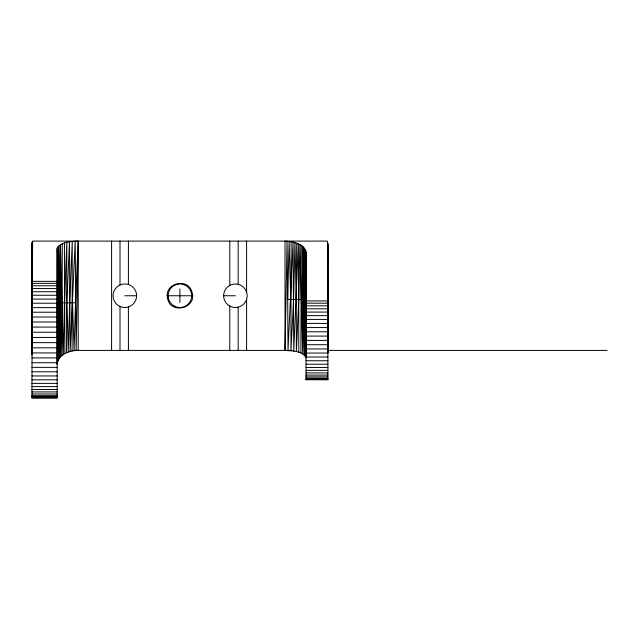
<?xml version="1.0" encoding="UTF-8"?>
<svg xmlns="http://www.w3.org/2000/svg" width="639" height="639" viewBox="0 0 639 639"><rect width="100%" height="100%" fill="white"/><g stroke="black" fill="none" stroke-linecap="round" stroke-linejoin="round"><path stroke-width="0.96" d="M57.27 363.12L57.39 247.708C61.983 241.454 71.145 241.582 78.19 241.103L78.19 350.404C69.547 350.308 57.885 354.517 57.175 364.502L57.175 248.811L57.39 247.708L58.772 359.102L59.076 245.608L61.943 355.556L62.302 243.763M58.077 360.404L58.021 246.638L59.651 357.856L60.505 244.641L63.325 354.533L64.451 302.798L66.831 242.325L66.512 352.776M300.897 353.008L301.265 245.312L293.061 241.981L285.018 241.103L285.018 350.404C291.975 351.051 302.782 350.452 306.033 357.96L305.634 250.36L303.549 247.181L301.265 245.312M305.13 249.266L305.186 355.835L303.549 247.181L302.694 353.878L299.875 244.473L298.756 299.531L298.78 352.249M306.033 379.734L327.895 379.798L327.895 244.785L327.216 241.103L32.629 241.103L31.95 354.909L32.27 336.753M305.25 299.531L305.634 250.36L305.817 356.889L304.436 248.204L304.132 354.821L302.75 299.531L302.495 246.215M327.767 296.959L327.895 352.824L327.895 244.785M305.929 251.478L305.865 299.531L287.694 299.531L287.079 241.159L285.018 350.404M57.957 302.798L57.574 361.746L57.342 302.798L75.514 302.798L78.19 241.103L76.129 350.468L75.202 241.183L70.146 351.474L69.459 241.798L66.919 302.798L68.285 352.065L69.619 302.798L72.271 241.414L72.087 351.011M290.705 299.531L289.116 241.326L287.694 299.531L288.005 350.476L293.061 241.981L293.748 351.083L298.349 243.715L298.756 299.531L296.376 351.602L296.288 299.531L294.922 242.461L293.589 299.531L290.937 350.707L291.12 241.598M296.288 299.531L296.696 243.044M327.488 267.493L327.727 242.932L327.815 352.009M75.514 302.798L74.092 350.675L72.503 302.798M57.175 248.811L57.175 397.897L31.95 397.897L32.254 241.917L32.27 243.89M168.313 297.814L167.538 298.141C170.126 314.971 197.435 308.349 192.019 292.199C188.353 277.15 163.903 283.077 167.538 298.141L168.361 298.046M31.95 281.352L57.175 281.352M31.95 283.349L57.175 283.349M31.95 285.761L57.175 285.761M31.95 288.564L57.175 288.564M31.95 291.735L57.175 291.735M31.95 295.258L57.175 295.258M124.829 295.753L136.634 295.753A11.774 11.774 0 0 0 118.95 285.561A11.774 11.774 0 0 0 118.95 305.945A11.774 11.774 0 0 0 136.602 295.753M167.122 295.753L192.786 295.753M223.506 295.753L235.392 295.753M31.95 299.092L57.175 299.092M306.033 300.913L327.895 300.913M31.95 303.221L57.175 303.221M306.033 303.182L327.895 303.182M306.033 305.817L327.895 305.817M31.95 307.615L57.175 307.615M306.033 308.797L327.895 308.797M306.033 312.08L327.895 312.08M31.95 312.223L57.175 312.223M306.033 315.634L327.895 315.634M31.95 317.032L57.175 317.032M306.033 319.42L327.895 319.42M31.95 321.992L57.175 321.992M306.033 323.406L327.895 323.406M31.95 327.08L57.175 327.08M306.033 327.543L327.895 327.543M306.033 331.785L327.895 331.785M31.95 332.24L57.175 332.24M306.033 336.098L327.895 336.098M31.95 337.44L57.175 337.44M306.033 340.419L327.895 340.419M31.95 342.648L57.175 342.648M306.033 344.717L327.895 344.717M31.95 347.816L57.175 347.816M306.033 348.942L327.895 348.942M72.247 350.404L291.887 350.404M327.575 350.404L607.05 350.404M31.95 352.912L57.175 352.912M306.033 353.055L327.895 353.055M306.033 357.001L327.895 357.001M31.95 357.896L57.175 357.896M306.033 360.739L327.895 360.739M31.95 362.72L57.175 362.72M306.033 364.238L327.895 364.238M31.95 367.369L57.175 367.369M306.033 367.457L327.895 367.457M306.033 370.364L327.895 370.364M31.95 371.786L57.175 371.786M306.033 372.92L327.895 372.92M306.033 375.109L327.895 375.109M31.95 375.948L57.175 375.948M306.033 376.898L327.895 376.898M306.033 378.28L327.895 378.28M306.033 379.223L327.895 379.223M306.033 379.422L327.895 379.422M31.95 379.83L57.175 379.83M31.95 383.392L57.175 383.392M31.95 386.611L57.175 386.611M31.95 389.463L57.175 389.463M31.95 391.931L57.175 391.931M31.95 393.991L57.175 393.991M31.95 395.629L57.175 395.629M31.95 396.827L57.175 396.827M31.95 397.162L57.175 397.162M31.95 397.586L57.175 397.586M31.95 397.754L57.175 397.754M327.488 336.41L327.591 351.202M64.858 353.599L64.427 242.988M60.449 302.798L60.713 356.666M31.95 243.571L32.078 298.006M179.894 289.028L179.91 302.471M32.022 242.74L32.118 352.648M306.033 252.605L306.033 379.798M246.598 241.103L246.598 292.135M246.598 299.371L246.598 350.404M238.187 241.103L238.187 284.315M238.187 307.183L238.187 350.404M229.784 241.103L229.784 285.409M229.784 306.097L229.784 350.404M128.407 241.103L128.407 284.539M128.407 306.968L128.407 350.404M120.004 241.103L120.004 285.018M120.004 306.488L120.004 350.404M111.593 241.103L111.593 350.404M229.513 305.945A11.774 11.774 0 0 0 247.165 295.753A11.774 11.774 0 0 0 229.513 285.561A11.774 11.774 0 0 0 229.513 305.945M174.024 305.945A11.774 11.774 0 0 0 191.676 295.753A11.774 11.774 0 0 0 174.024 285.561A11.774 11.774 0 0 0 174.024 305.945"/></g></svg>
